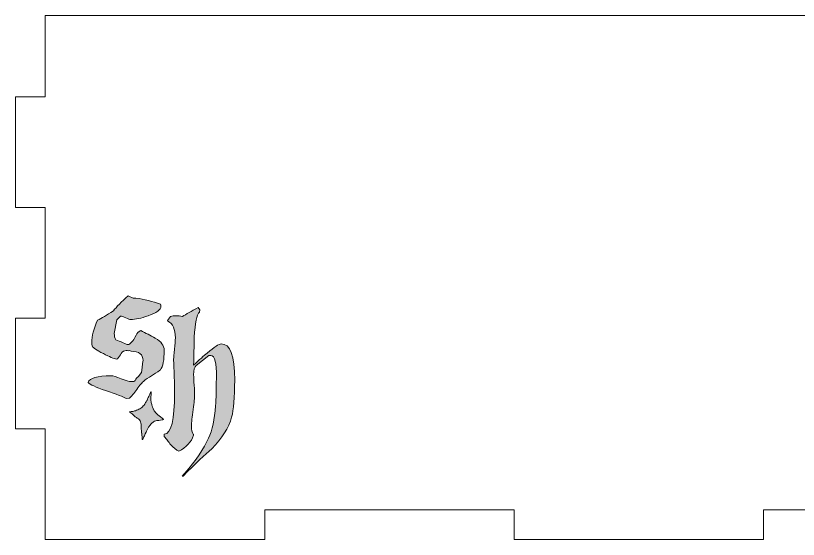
# Model space of a CAD drawing. Header units: millimetres. Extents: x 2 to 376, y -265 to -3.
# Drawn here: x 4.1 to 83.3, y -265.3 to -212.3 of the extents above; entities that cross this region are included whole.
import ezdxf

# ---------------------------------------------------------------- set-up
doc = ezdxf.new("R2010")
doc.units = ezdxf.units.MM
doc.header["$MEASUREMENT"] = 0
doc.layers.add('Layer 1', color=7, linetype='Continuous', lineweight=0)

# ---------------------------------------------------------------- blocks, each defined once
blk = doc.blocks.new('Block_4')
at = {"layer": 'Layer 1', "true_color": 0x00a651, "transparency": 33554687}
h = blk.add_hatch(color=114, dxfattribs=at)
h.dxf.hatch_style = 2
edge = h.paths.add_edge_path()
edge.add_spline(control_points=[(19.149, -246.111), (19.149, -247.102), (19.02, -247.764), (18.763, -248.099), (18.699, -248.176), (18.435, -248.356), (17.972, -248.639), (17.509, -248.922), (17.226, -249.108), (17.123, -249.198), (16.93, -249.366), (16.683, -249.659), (16.381, -250.076), (16.078, -250.494), (15.83, -250.786), (15.638, -250.954), (15.638, -250.954), (15.29, -250.993), (15.29, -250.993), (15.033, -250.838), (14.345, -250.574), (13.226, -250.202), (12.223, -249.854), (11.631, -249.578), (11.451, -249.372), (11.605, -248.935), (12.377, -248.71), (13.766, -248.697), (13.972, -248.697), (14.309, -248.796), (14.779, -248.996), (15.248, -249.195), (15.592, -249.295), (15.811, -249.295), (15.927, -249.295), (16.036, -249.275), (16.139, -249.237), (16.178, -249.224), (16.229, -249.157), (16.294, -249.034), (16.358, -248.912), (16.435, -248.839), (16.525, -248.813), (16.525, -248.813), (16.853, -248.369), (16.853, -248.369), (16.956, -247.597), (17.007, -247.192), (17.007, -247.153), (17.007, -246.549), (16.602, -246.234), (15.792, -246.208), (15.792, -246.208), (15.618, -246.131), (15.618, -246.131), (15.618, -246.131), (15.502, -246.169), (15.502, -246.169), (15.425, -246.157), (15.361, -246.15), (15.31, -246.15), (15.104, -246.15), (14.936, -246.244), (14.808, -246.43), (14.679, -246.616), (14.557, -246.8), (14.441, -246.979), (14.441, -246.979), (14.326, -247.018), (14.326, -247.018), (14.068, -246.967), (13.624, -246.781), (12.994, -246.46), (12.312, -246.115), (11.94, -245.858), (11.875, -245.691), (11.836, -245.614), (11.818, -245.498), (11.818, -245.345), (11.818, -244.678), (12.017, -243.921), (12.415, -243.074), (12.789, -242.896), (13.322, -242.575), (14.017, -242.113), (14.313, -241.741), (14.808, -241.235), (15.502, -240.594), (15.798, -240.761), (15.991, -240.845), (16.081, -240.845), (16.145, -240.845), (16.217, -240.845), (16.294, -240.845), (17.142, -240.958), (17.965, -241.167), (18.763, -241.469), (18.802, -241.521), (18.821, -241.577), (18.821, -241.641), (18.821, -242.007), (18.39, -242.335), (17.529, -242.626), (16.821, -242.879), (16.235, -243.005), (15.773, -243.005), (15.656, -243.005), (15.486, -242.951), (15.261, -242.841), (15.036, -242.732), (14.859, -242.671), (14.731, -242.658), (14.731, -242.658), (14.345, -243.044), (14.345, -243.044), (14.345, -243.044), (14.094, -244.414), (14.094, -244.414), (14.094, -244.671), (14.152, -244.89), (14.268, -245.07), (14.473, -245.134), (14.718, -245.237), (15.001, -245.378), (15.22, -245.481), (15.38, -245.533), (15.483, -245.533), (15.702, -245.533), (15.978, -245.224), (16.312, -244.606), (16.312, -244.606), (16.312, -244.587), (16.312, -244.587), (16.403, -244.381), (16.557, -244.227), (16.776, -244.124), (17.265, -244.381), (17.753, -244.632), (18.242, -244.877), (18.846, -245.237), (19.149, -245.649), (19.149, -246.111)], knot_values=[0, 0, 0, 0, 1, 1, 1, 2, 2, 2, 3, 3, 3, 4, 4, 4, 5, 5, 5, 6, 6, 6, 7, 7, 7, 8, 8, 8, 9, 9, 9, 10, 10, 10, 11, 11, 11, 12, 12, 12, 13, 13, 13, 14, 14, 14, 15, 15, 15, 16, 16, 16, 17, 17, 17, 18, 18, 18, 19, 19, 19, 20, 20, 20, 21, 21, 21, 22, 22, 22, 23, 23, 23, 24, 24, 24, 25, 25, 25, 26, 26, 26, 27, 27, 27, 28, 28, 28, 29, 29, 29, 30, 30, 30, 31, 31, 31, 32, 32, 32, 33, 33, 33, 34, 34, 34, 35, 35, 35, 36, 36, 36, 37, 37, 37, 38, 38, 38, 39, 39, 39, 40, 40, 40, 41, 41, 41, 42, 42, 42, 43, 43, 43, 44, 44, 44, 45, 45, 45, 46, 46, 46, 47, 47, 47, 47], degree=3, periodic=0)
h = blk.add_hatch(color=114, dxfattribs=at)
h.dxf.hatch_style = 2
edge = h.paths.add_edge_path()
edge.add_spline(control_points=[(26.273, -249.139), (26.273, -250.901), (26.17, -252.155), (25.965, -252.901), (25.669, -253.956), (25, -255.017), (23.958, -256.085), (23.276, -256.664), (22.311, -257.589), (21.064, -258.863), (21.064, -258.863), (20.968, -258.844), (20.968, -258.844), (21.032, -258.779), (21.115, -258.683), (21.219, -258.554), (22.363, -257.242), (23.167, -256.065), (23.63, -255.024), (24.003, -254.2), (24.241, -253.107), (24.344, -251.744), (24.395, -251.1), (24.421, -249.962), (24.421, -248.329), (24.421, -247.081), (24.171, -246.521), (23.669, -246.65), (23.669, -246.65), (22.395, -247.653), (22.395, -247.653), (22.215, -247.795), (22.125, -248.116), (22.125, -248.618), (22.125, -248.849), (22.141, -249.197), (22.173, -249.66), (22.205, -250.123), (22.221, -250.47), (22.221, -250.702), (22.221, -250.894), (22.17, -251.368), (22.067, -252.119), (21.964, -252.872), (21.913, -253.429), (21.913, -253.789), (21.913, -254.174), (21.964, -254.445), (22.067, -254.599), (22.067, -254.599), (22.106, -254.618), (22.106, -254.618), (22.106, -254.618), (22.125, -254.714), (22.125, -254.714), (21.88, -255.396), (21.379, -255.936), (20.62, -256.336), (20.35, -256.207), (20.08, -255.988), (19.81, -255.68), (19.591, -255.396), (19.372, -255.113), (19.154, -254.83), (19.154, -254.83), (19.135, -254.637), (19.135, -254.637), (19.135, -254.637), (19.154, -254.599), (19.154, -254.599), (19.849, -254.573), (20.196, -253.171), (20.196, -250.393), (20.196, -249.814), (20.179, -249.126), (20.148, -248.329), (20.115, -247.531), (20.099, -247.094), (20.099, -247.017), (20.099, -246.849), (20.128, -246.518), (20.186, -246.023), (20.244, -245.528), (20.273, -245.145), (20.273, -244.875), (20.273, -243.975), (20.015, -243.409), (19.501, -243.177), (19.501, -243.177), (19.482, -243.119), (19.482, -243.119), (19.482, -243.119), (19.771, -242.695), (19.771, -242.695), (20.144, -242.592), (20.556, -242.592), (21.006, -242.695), (21.353, -242.476), (21.88, -242.174), (22.588, -241.788), (22.588, -241.788), (22.762, -242.039), (22.762, -242.039), (22.762, -242.039), (22.704, -242.251), (22.704, -242.251), (22.446, -242.521), (22.273, -243.364), (22.183, -244.778), (22.17, -245.731), (22.151, -246.676), (22.125, -247.615), (22.704, -247.074), (23.161, -246.669), (23.495, -246.399), (24.215, -245.795), (24.685, -245.486), (24.904, -245.473), (25.816, -245.434), (26.273, -246.657), (26.273, -249.139)], knot_values=[0, 0, 0, 0, 1, 1, 1, 2, 2, 2, 3, 3, 3, 4, 4, 4, 5, 5, 5, 6, 6, 6, 7, 7, 7, 8, 8, 8, 9, 9, 9, 10, 10, 10, 11, 11, 11, 12, 12, 12, 13, 13, 13, 14, 14, 14, 15, 15, 15, 16, 16, 16, 17, 17, 17, 18, 18, 18, 19, 19, 19, 20, 20, 20, 21, 21, 21, 22, 22, 22, 23, 23, 23, 24, 24, 24, 25, 25, 25, 26, 26, 26, 27, 27, 27, 28, 28, 28, 29, 29, 29, 30, 30, 30, 31, 31, 31, 32, 32, 32, 33, 33, 33, 34, 34, 34, 35, 35, 35, 36, 36, 36, 37, 37, 37, 38, 38, 38, 39, 39, 39, 40, 40, 40, 40], degree=3, periodic=0)
at = {"layer": 'Layer 1'}
for points, knots in [([(19.149, -246.111), (19.149, -247.102), (19.02, -247.764), (18.763, -248.099), (18.699, -248.176), (18.435, -248.356), (17.972, -248.639), (17.509, -248.922), (17.226, -249.108), (17.123, -249.198), (16.93, -249.366), (16.683, -249.659), (16.381, -250.076), (16.078, -250.494), (15.83, -250.786), (15.638, -250.954), (15.638, -250.954), (15.29, -250.993), (15.29, -250.993), (15.033, -250.838), (14.345, -250.574), (13.226, -250.202), (12.223, -249.854), (11.631, -249.578), (11.451, -249.372), (11.605, -248.935), (12.377, -248.71), (13.766, -248.697), (13.972, -248.697), (14.309, -248.796), (14.779, -248.996), (15.248, -249.195), (15.592, -249.295), (15.811, -249.295), (15.927, -249.295), (16.036, -249.275), (16.139, -249.237), (16.178, -249.224), (16.229, -249.157), (16.294, -249.034), (16.358, -248.912), (16.435, -248.839), (16.525, -248.813), (16.525, -248.813), (16.853, -248.369), (16.853, -248.369), (16.956, -247.597), (17.007, -247.192), (17.007, -247.153), (17.007, -246.549), (16.602, -246.234), (15.792, -246.208), (15.792, -246.208), (15.618, -246.131), (15.618, -246.131), (15.618, -246.131), (15.502, -246.169), (15.502, -246.169), (15.425, -246.157), (15.361, -246.15), (15.31, -246.15), (15.104, -246.15), (14.936, -246.244), (14.808, -246.43), (14.679, -246.616), (14.557, -246.8), (14.441, -246.979), (14.441, -246.979), (14.326, -247.018), (14.326, -247.018), (14.068, -246.967), (13.624, -246.781), (12.994, -246.46), (12.312, -246.115), (11.94, -245.858), (11.875, -245.691), (11.836, -245.614), (11.818, -245.498), (11.818, -245.345), (11.818, -244.678), (12.017, -243.921), (12.415, -243.074), (12.789, -242.896), (13.322, -242.575), (14.017, -242.113), (14.313, -241.741), (14.808, -241.235), (15.502, -240.594), (15.798, -240.761), (15.991, -240.845), (16.081, -240.845), (16.145, -240.845), (16.217, -240.845), (16.294, -240.845), (17.142, -240.958), (17.965, -241.167), (18.763, -241.469), (18.802, -241.521), (18.821, -241.577), (18.821, -241.641), (18.821, -242.007), (18.39, -242.335), (17.529, -242.626), (16.821, -242.879), (16.235, -243.005), (15.773, -243.005), (15.656, -243.005), (15.486, -242.951), (15.261, -242.841), (15.036, -242.732), (14.859, -242.671), (14.731, -242.658), (14.731, -242.658), (14.345, -243.044), (14.345, -243.044), (14.345, -243.044), (14.094, -244.414), (14.094, -244.414), (14.094, -244.671), (14.152, -244.89), (14.268, -245.07), (14.473, -245.134), (14.718, -245.237), (15.001, -245.378), (15.22, -245.481), (15.38, -245.533), (15.483, -245.533), (15.702, -245.533), (15.978, -245.224), (16.312, -244.606), (16.312, -244.606), (16.312, -244.587), (16.312, -244.587), (16.403, -244.381), (16.557, -244.227), (16.776, -244.124), (17.265, -244.381), (17.753, -244.632), (18.242, -244.877), (18.846, -245.237), (19.149, -245.649), (19.149, -246.111)], [0, 0, 0, 0, 1, 1, 1, 2, 2, 2, 3, 3, 3, 4, 4, 4, 5, 5, 5, 6, 6, 6, 7, 7, 7, 8, 8, 8, 9, 9, 9, 10, 10, 10, 11, 11, 11, 12, 12, 12, 13, 13, 13, 14, 14, 14, 15, 15, 15, 16, 16, 16, 17, 17, 17, 18, 18, 18, 19, 19, 19, 20, 20, 20, 21, 21, 21, 22, 22, 22, 23, 23, 23, 24, 24, 24, 25, 25, 25, 26, 26, 26, 27, 27, 27, 28, 28, 28, 29, 29, 29, 30, 30, 30, 31, 31, 31, 32, 32, 32, 33, 33, 33, 34, 34, 34, 35, 35, 35, 36, 36, 36, 37, 37, 37, 38, 38, 38, 39, 39, 39, 40, 40, 40, 41, 41, 41, 42, 42, 42, 43, 43, 43, 44, 44, 44, 45, 45, 45, 46, 46, 46, 47, 47, 47, 47]), ([(26.273, -249.139), (26.273, -250.901), (26.17, -252.155), (25.965, -252.901), (25.669, -253.956), (25, -255.017), (23.958, -256.085), (23.276, -256.664), (22.311, -257.589), (21.064, -258.863), (21.064, -258.863), (20.968, -258.844), (20.968, -258.844), (21.032, -258.779), (21.115, -258.683), (21.219, -258.554), (22.363, -257.242), (23.167, -256.065), (23.63, -255.024), (24.003, -254.2), (24.241, -253.107), (24.344, -251.744), (24.395, -251.1), (24.421, -249.962), (24.421, -248.329), (24.421, -247.081), (24.171, -246.521), (23.669, -246.65), (23.669, -246.65), (22.395, -247.653), (22.395, -247.653), (22.215, -247.795), (22.125, -248.116), (22.125, -248.618), (22.125, -248.849), (22.141, -249.197), (22.173, -249.66), (22.205, -250.123), (22.221, -250.47), (22.221, -250.702), (22.221, -250.894), (22.17, -251.368), (22.067, -252.119), (21.964, -252.872), (21.913, -253.429), (21.913, -253.789), (21.913, -254.174), (21.964, -254.445), (22.067, -254.599), (22.067, -254.599), (22.106, -254.618), (22.106, -254.618), (22.106, -254.618), (22.125, -254.714), (22.125, -254.714), (21.88, -255.396), (21.379, -255.936), (20.62, -256.336), (20.35, -256.207), (20.08, -255.988), (19.81, -255.68), (19.591, -255.396), (19.372, -255.113), (19.154, -254.83), (19.154, -254.83), (19.135, -254.637), (19.135, -254.637), (19.135, -254.637), (19.154, -254.599), (19.154, -254.599), (19.849, -254.573), (20.196, -253.171), (20.196, -250.393), (20.196, -249.814), (20.179, -249.126), (20.148, -248.329), (20.115, -247.531), (20.099, -247.094), (20.099, -247.017), (20.099, -246.849), (20.128, -246.518), (20.186, -246.023), (20.244, -245.528), (20.273, -245.145), (20.273, -244.875), (20.273, -243.975), (20.015, -243.409), (19.501, -243.177), (19.501, -243.177), (19.482, -243.119), (19.482, -243.119), (19.482, -243.119), (19.771, -242.695), (19.771, -242.695), (20.144, -242.592), (20.556, -242.592), (21.006, -242.695), (21.353, -242.476), (21.88, -242.174), (22.588, -241.788), (22.588, -241.788), (22.762, -242.039), (22.762, -242.039), (22.762, -242.039), (22.704, -242.251), (22.704, -242.251), (22.446, -242.521), (22.273, -243.364), (22.183, -244.778), (22.17, -245.731), (22.151, -246.676), (22.125, -247.615), (22.704, -247.074), (23.161, -246.669), (23.495, -246.399), (24.215, -245.795), (24.685, -245.486), (24.904, -245.473), (25.816, -245.434), (26.273, -246.657), (26.273, -249.139)], [0, 0, 0, 0, 1, 1, 1, 2, 2, 2, 3, 3, 3, 4, 4, 4, 5, 5, 5, 6, 6, 6, 7, 7, 7, 8, 8, 8, 9, 9, 9, 10, 10, 10, 11, 11, 11, 12, 12, 12, 13, 13, 13, 14, 14, 14, 15, 15, 15, 16, 16, 16, 17, 17, 17, 18, 18, 18, 19, 19, 19, 20, 20, 20, 21, 21, 21, 22, 22, 22, 23, 23, 23, 24, 24, 24, 25, 25, 25, 26, 26, 26, 27, 27, 27, 28, 28, 28, 29, 29, 29, 30, 30, 30, 31, 31, 31, 32, 32, 32, 33, 33, 33, 34, 34, 34, 35, 35, 35, 36, 36, 36, 37, 37, 37, 38, 38, 38, 39, 39, 39, 40, 40, 40, 40])]:
    blk.add_open_spline(points, degree=3, knots=knots, dxfattribs=at)
blk = doc.blocks.new('Block_3')
at = {"layer": 'Layer 1', "true_color": 0x00a651, "transparency": 33554687}
h = blk.add_hatch(color=114, dxfattribs=at)
h.dxf.hatch_style = 2
edge = h.paths.add_edge_path()
edge.add_spline(control_points=[(17.829, -250.551), (17.841, -250.714), (17.775, -250.88), (17.783, -251.055), (17.789, -251.177), (17.831, -251.289), (17.844, -251.406), (17.858, -251.524), (17.902, -251.633), (17.932, -251.745), (17.953, -251.828), (17.962, -251.922), (18.023, -251.996), (18.043, -252.02), (18.045, -252.058), (18.055, -252.09), (18.094, -252.213), (18.181, -252.305), (18.259, -252.403), (18.313, -252.471), (18.387, -252.517), (18.434, -252.589), (18.442, -252.602), (18.461, -252.615), (18.479, -252.625), (18.574, -252.68), (18.652, -252.757), (18.736, -252.827), (18.789, -252.872), (18.85, -252.907), (18.904, -252.952), (18.961, -252.998), (19.015, -253.048), (19.076, -253.09), (19.096, -253.104), (19.098, -253.121), (19.072, -253.126), (19.026, -253.134), (18.981, -253.148), (18.936, -253.16), (18.831, -253.187), (18.723, -253.193), (18.617, -253.213), (18.584, -253.219), (18.549, -253.225), (18.516, -253.223), (18.438, -253.216), (18.36, -253.238), (18.292, -253.26), (18.218, -253.283), (18.138, -253.309), (18.069, -253.359), (17.968, -253.433), (17.875, -253.515), (17.788, -253.603), (17.741, -253.65), (17.701, -253.711), (17.66, -253.767), (17.599, -253.851), (17.551, -253.941), (17.497, -254.028), (17.444, -254.115), (17.415, -254.217), (17.365, -254.306), (17.33, -254.37), (17.319, -254.445), (17.268, -254.502), (17.248, -254.524), (17.248, -254.559), (17.236, -254.588), (17.18, -254.724), (17.108, -254.853), (17.061, -254.994), (17.045, -255.041), (17.008, -255.084), (16.996, -255.137), (16.993, -255.155), (16.979, -255.156), (16.966, -255.155), (16.944, -255.152), (16.935, -255.137), (16.934, -255.117), (16.932, -255.058), (16.924, -254.998), (16.931, -254.94), (16.941, -254.865), (16.885, -254.807), (16.888, -254.733), (16.891, -254.662), (16.902, -254.588), (16.869, -254.519), (16.867, -254.515), (16.867, -254.51), (16.867, -254.505), (16.882, -254.324), (16.807, -254.151), (16.82, -253.97), (16.832, -253.809), (16.81, -253.647), (16.786, -253.491), (16.759, -253.324), (16.697, -253.162), (16.538, -253.053), (16.456, -252.997), (16.37, -252.95), (16.289, -252.894), (16.2, -252.832), (16.112, -252.765), (16.04, -252.685), (15.996, -252.636), (15.937, -252.614), (15.893, -252.566), (15.836, -252.504), (15.757, -252.463), (15.692, -252.407), (15.672, -252.389), (15.624, -252.407), (15.631, -252.371), (15.637, -252.34), (15.682, -252.358), (15.707, -252.347), (15.761, -252.323), (15.819, -252.334), (15.873, -252.323), (15.939, -252.309), (16.004, -252.29), (16.07, -252.274), (16.124, -252.26), (16.183, -252.264), (16.236, -252.233), (16.308, -252.19), (16.392, -252.178), (16.468, -252.136), (16.536, -252.098), (16.614, -252.071), (16.681, -252.028), (16.745, -251.986), (16.816, -251.955), (16.873, -251.899), (16.924, -251.849), (16.986, -251.813), (17.033, -251.754), (17.083, -251.691), (17.13, -251.627), (17.179, -251.563), (17.248, -251.473), (17.289, -251.366), (17.358, -251.275), (17.384, -251.242), (17.391, -251.192), (17.411, -251.151), (17.454, -251.067), (17.495, -250.982), (17.536, -250.897), (17.569, -250.827), (17.603, -250.757), (17.632, -250.685), (17.662, -250.61), (17.711, -250.541), (17.742, -250.465), (17.757, -250.427), (17.773, -250.389), (17.786, -250.351), (17.791, -250.338), (17.793, -250.324), (17.811, -250.326), (17.83, -250.328), (17.829, -250.344), (17.829, -250.357), (17.829, -250.418), (17.829, -250.479), (17.829, -250.551)], knot_values=[0, 0, 0, 0, 1, 1, 1, 2, 2, 2, 3, 3, 3, 4, 4, 4, 5, 5, 5, 6, 6, 6, 7, 7, 7, 8, 8, 8, 9, 9, 9, 10, 10, 10, 11, 11, 11, 12, 12, 12, 13, 13, 13, 14, 14, 14, 15, 15, 15, 16, 16, 16, 17, 17, 17, 18, 18, 18, 19, 19, 19, 20, 20, 20, 21, 21, 21, 22, 22, 22, 23, 23, 23, 24, 24, 24, 25, 25, 25, 26, 26, 26, 27, 27, 27, 28, 28, 28, 29, 29, 29, 30, 30, 30, 31, 31, 31, 32, 32, 32, 33, 33, 33, 34, 34, 34, 35, 35, 35, 36, 36, 36, 37, 37, 37, 38, 38, 38, 39, 39, 39, 40, 40, 40, 41, 41, 41, 42, 42, 42, 43, 43, 43, 44, 44, 44, 45, 45, 45, 46, 46, 46, 47, 47, 47, 48, 48, 48, 49, 49, 49, 50, 50, 50, 51, 51, 51, 52, 52, 52, 53, 53, 53, 54, 54, 54, 55, 55, 55, 56, 56, 56, 57, 57, 57, 57], degree=3, periodic=0)
at = {"layer": 'Layer 1'}
blk.add_open_spline([(17.829, -250.551), (17.841, -250.714), (17.775, -250.88), (17.783, -251.055), (17.789, -251.177), (17.831, -251.289), (17.844, -251.406), (17.858, -251.524), (17.902, -251.633), (17.932, -251.745), (17.953, -251.828), (17.962, -251.922), (18.023, -251.996), (18.043, -252.02), (18.045, -252.058), (18.055, -252.09), (18.094, -252.213), (18.181, -252.305), (18.259, -252.403), (18.313, -252.471), (18.387, -252.517), (18.434, -252.589), (18.442, -252.602), (18.461, -252.615), (18.479, -252.625), (18.574, -252.68), (18.652, -252.757), (18.736, -252.827), (18.789, -252.872), (18.85, -252.907), (18.904, -252.952), (18.961, -252.998), (19.015, -253.048), (19.076, -253.09), (19.096, -253.104), (19.098, -253.121), (19.072, -253.126), (19.026, -253.134), (18.981, -253.148), (18.936, -253.16), (18.831, -253.187), (18.723, -253.193), (18.617, -253.213), (18.584, -253.219), (18.549, -253.225), (18.516, -253.223), (18.438, -253.216), (18.36, -253.238), (18.292, -253.26), (18.218, -253.283), (18.138, -253.309), (18.069, -253.359), (17.968, -253.433), (17.875, -253.515), (17.788, -253.603), (17.741, -253.65), (17.701, -253.711), (17.66, -253.767), (17.599, -253.851), (17.551, -253.941), (17.497, -254.028), (17.444, -254.115), (17.415, -254.217), (17.365, -254.306), (17.33, -254.37), (17.319, -254.445), (17.268, -254.502), (17.248, -254.524), (17.248, -254.559), (17.236, -254.588), (17.18, -254.724), (17.108, -254.853), (17.061, -254.994), (17.045, -255.041), (17.008, -255.084), (16.996, -255.137), (16.993, -255.155), (16.979, -255.156), (16.966, -255.155), (16.944, -255.152), (16.935, -255.137), (16.934, -255.117), (16.932, -255.058), (16.924, -254.998), (16.931, -254.94), (16.941, -254.865), (16.885, -254.807), (16.888, -254.733), (16.891, -254.662), (16.902, -254.588), (16.869, -254.519), (16.867, -254.515), (16.867, -254.51), (16.867, -254.505), (16.882, -254.324), (16.807, -254.151), (16.82, -253.97), (16.832, -253.809), (16.81, -253.647), (16.786, -253.491), (16.759, -253.324), (16.697, -253.162), (16.538, -253.053), (16.456, -252.997), (16.37, -252.95), (16.289, -252.894), (16.2, -252.832), (16.112, -252.765), (16.04, -252.685), (15.996, -252.636), (15.937, -252.614), (15.893, -252.566), (15.836, -252.504), (15.757, -252.463), (15.692, -252.407), (15.672, -252.389), (15.624, -252.407), (15.631, -252.371), (15.637, -252.34), (15.682, -252.358), (15.707, -252.347), (15.761, -252.323), (15.819, -252.334), (15.873, -252.323), (15.939, -252.309), (16.004, -252.29), (16.07, -252.274), (16.124, -252.26), (16.183, -252.264), (16.236, -252.233), (16.308, -252.19), (16.392, -252.178), (16.468, -252.136), (16.536, -252.098), (16.614, -252.071), (16.681, -252.028), (16.745, -251.986), (16.816, -251.955), (16.873, -251.899), (16.924, -251.849), (16.986, -251.813), (17.033, -251.754), (17.083, -251.691), (17.13, -251.627), (17.179, -251.563), (17.248, -251.473), (17.289, -251.366), (17.358, -251.275), (17.384, -251.242), (17.391, -251.192), (17.411, -251.151), (17.454, -251.067), (17.495, -250.982), (17.536, -250.897), (17.569, -250.827), (17.603, -250.757), (17.632, -250.685), (17.662, -250.61), (17.711, -250.541), (17.742, -250.465), (17.757, -250.427), (17.773, -250.389), (17.786, -250.351), (17.791, -250.338), (17.793, -250.324), (17.811, -250.326), (17.83, -250.328), (17.829, -250.344), (17.829, -250.357), (17.829, -250.418), (17.829, -250.479), (17.829, -250.551)], degree=3, knots=[0, 0, 0, 0, 1, 1, 1, 2, 2, 2, 3, 3, 3, 4, 4, 4, 5, 5, 5, 6, 6, 6, 7, 7, 7, 8, 8, 8, 9, 9, 9, 10, 10, 10, 11, 11, 11, 12, 12, 12, 13, 13, 13, 14, 14, 14, 15, 15, 15, 16, 16, 16, 17, 17, 17, 18, 18, 18, 19, 19, 19, 20, 20, 20, 21, 21, 21, 22, 22, 22, 23, 23, 23, 24, 24, 24, 25, 25, 25, 26, 26, 26, 27, 27, 27, 28, 28, 28, 29, 29, 29, 30, 30, 30, 31, 31, 31, 32, 32, 32, 33, 33, 33, 34, 34, 34, 35, 35, 35, 36, 36, 36, 37, 37, 37, 38, 38, 38, 39, 39, 39, 40, 40, 40, 41, 41, 41, 42, 42, 42, 43, 43, 43, 44, 44, 44, 45, 45, 45, 46, 46, 46, 47, 47, 47, 48, 48, 48, 49, 49, 49, 50, 50, 50, 51, 51, 51, 52, 52, 52, 53, 53, 53, 54, 54, 54, 55, 55, 55, 56, 56, 56, 57, 57, 57, 57], dxfattribs=at)
blk.add_blockref('Block_4', (0, 0), dxfattribs=at)

msp = doc.modelspace()

# ---------------------------------------------------------------- linework, layer by layer
at = {"layer": 'Layer 1', "color": 240, "lineweight": 0, "true_color": 0xed1c24}
msp.add_lwpolyline([(104.927, -262.254), (79.727, -262.254), (79.727, -265.254), (54.527, -265.254), (54.527, -262.254), (29.327, -262.254), (29.327, -265.254), (7.127, -265.254), (7.127, -254.054), (4.127, -254.054), (4.127, -242.854), (7.127, -242.854), (7.127, -231.654), (4.127, -231.654), (4.127, -220.454), (7.127, -220.454), (7.127, -212.254), (127.127, -212.254)], dxfattribs=at)

# ---------------------------------------------------------------- block references
at = {"layer": 'Layer 1'}
msp.add_blockref('Block_3', (0, 0), dxfattribs=at)

doc.saveas('drawing.dxf')
